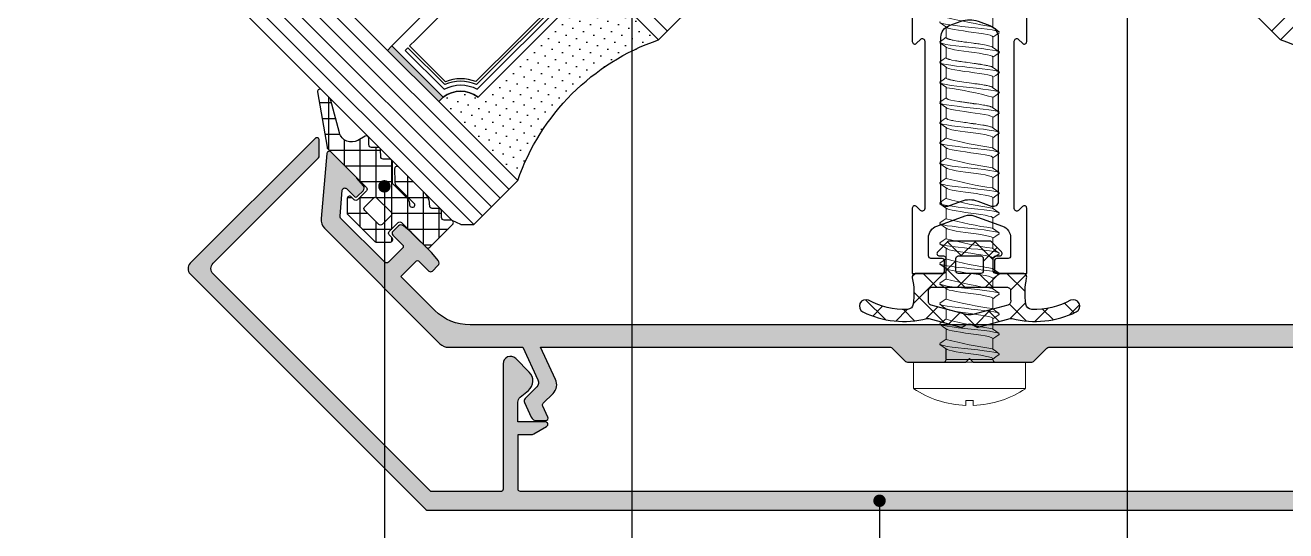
# Model space of a CAD drawing. Header units: millimetres. Extents: x 12 to 3612, y 18 to 315.
# Drawn here: x 3011.6 to 3112.9, y 79.2 to 119.8 of the extents above; entities that cross this region are included whole.
import ezdxf

# ---------------------------------------------------------------- set-up
doc = ezdxf.new("R2010")
doc.units = ezdxf.units.MM
doc.linetypes.add('SLD-Katı', pattern=[0])
for name, color, linetype in [('Aksesuar', 7, 'Continuous'), ('ALUMINIUM', 30, 'Continuous'), ('Bütil', 50, 'Continuous')]:
    doc.layers.add(name, color=color, linetype=linetype)
doc.styles.get("Standard").update_dxf_attribs({"font": 'arial.ttf'})
doc.dimstyles.new('ISO-25', dxfattribs={"dimtxt": 2.5, "dimasz": 2.5, "dimexe": 1.25, "dimexo": 0.625, "dimtad": 1, "dimtxsty": 'Standard', "dimcen": 2.5, "dimadec": 0, "dimazin": 0, "dimtfac": 1, "dimtmove": 0, "dimatfit": 3, "dimfxl": 1, "dimarcsym": 0})

# ---------------------------------------------------------------- blocks, each defined once
blk = doc.blocks.new('A08002-A')
h = blk.add_hatch()
h.set_pattern_fill('ANSI37', color=35, scale=0.5, angle=180, style=0)
h.set_pattern_definition([(225, (-5079.2934, 1630.7551), (1.122532, -1.122532), []), (315, (-5079.2934, 1630.7551), (1.122532, 1.122532), [])])
h.paths.add_polyline_path([(-377.96, 679.58, -0.081287), (-378.04, 681.68, -0.366686), (-377.56, 682.12, -0.136254), (-374.44, 681.38, 0.983815), (-373.99, 682.32, 0.17681), (-379.13, 682.85, -0.127767), (-379.29, 682.85), (-381.86, 683.54, 0.244698), (-382.04, 683.5), (-382.11, 683.45, -0.36397), (-383.01, 683.45), (-383.08, 683.5, 0.244698), (-383.26, 683.54), (-385.83, 682.85, -0.127767), (-385.98, 682.85, 0.17681), (-391.13, 682.32, 0.983815), (-390.68, 681.38, -0.136254), (-387.56, 682.12, -0.366686), (-387.08, 681.68, -0.081287), (-387.15, 679.58, 0.47338), (-386.86, 679.22), (-384.66, 679.22, -0.414214), (-384.46, 679.02), (-384.46, 678.02, -0.414214), (-384.66, 677.82), (-384.98, 677.82, 0.668179), (-385.12, 677.48), (-384.32, 676.68, 0.198912), (-384.18, 676.62), (-380.94, 676.62, 0.198912), (-380.8, 676.68), (-380, 677.48, 0.668179), (-380.14, 677.82), (-380.46, 677.82, -0.414214), (-380.66, 678.02), (-380.66, 679.02, -0.414214), (-380.46, 679.22), (-378.26, 679.22, 0.47338)])
h.paths.add_polyline_path([(-385.64, 681.77), (-382.82, 682.52, -0.131652), (-382.3, 682.52), (-379.47, 681.77, -0.356459), (-379.25, 681.46, 0.025161), (-379.26, 680.63, -0.425964), (-379.56, 680.32), (-385.56, 680.32, -0.425964), (-385.86, 680.63, 0.025161), (-385.87, 681.46, -0.356459)], flags=16)
h.paths.add_polyline_path([(-381.46, 679.02), (-381.46, 678.02, -0.414214), (-381.66, 677.82), (-383.46, 677.82, -0.414214), (-383.66, 678.02), (-383.66, 679.02, -0.414214), (-383.46, 679.22), (-381.66, 679.22, -0.414214)], flags=16)
at = {"color": 35}
for points in [[(-377.96, 679.58, -0.081287), (-378.04, 681.68, -0.366686), (-377.56, 682.12, -0.136254), (-374.44, 681.38, 0.983815), (-373.99, 682.32, 0.17681), (-379.13, 682.85, -0.127767), (-379.29, 682.85), (-381.86, 683.54, 0.244698), (-382.04, 683.5), (-382.11, 683.45, -0.36397), (-383.01, 683.45), (-383.08, 683.5, 0.244698), (-383.26, 683.54), (-385.83, 682.85, -0.127767), (-385.98, 682.85, 0.17681), (-391.13, 682.32, 0.983815), (-390.68, 681.38, -0.136254), (-387.56, 682.12, -0.366686), (-387.08, 681.68, -0.081287), (-387.15, 679.58, 0.47338), (-386.86, 679.22), (-384.66, 679.22, -0.414214), (-384.46, 679.02), (-384.46, 678.02, -0.414214), (-384.66, 677.82), (-384.98, 677.82, 0.668179), (-385.12, 677.48), (-384.32, 676.68, 0.198912), (-384.18, 676.62), (-380.94, 676.62, 0.198912), (-380.8, 676.68), (-380, 677.48, 0.668179), (-380.14, 677.82), (-380.46, 677.82, -0.414214), (-380.66, 678.02), (-380.66, 679.02, -0.414214), (-380.46, 679.22), (-378.26, 679.22, 0.47338)], [(-385.64, 681.77), (-382.82, 682.52, -0.131652), (-382.3, 682.52), (-379.47, 681.77, -0.356459), (-379.25, 681.46, 0.025161), (-379.26, 680.63, -0.425964), (-379.56, 680.32), (-385.56, 680.32, -0.425964), (-385.86, 680.63, 0.025161), (-385.87, 681.46, -0.356459)], [(-381.46, 679.02), (-381.46, 678.02, -0.414214), (-381.66, 677.82), (-383.46, 677.82, -0.414214), (-383.66, 678.02), (-383.66, 679.02, -0.414214), (-383.46, 679.22), (-381.66, 679.22, -0.414214)]]:
    blk.add_lwpolyline(points, format="xyb", close=True, dxfattribs=at)
at = {"color": 31}
for points in [[(-378.96, 660.54), (-378.96, 674.01, -0.668178), (-378.62, 674.15), (-378.3, 673.84, 0.668179), (-377.96, 673.98), (-377.96, 679.22), (-379.18, 679.22), (-380.36, 679.22, 0.414213), (-380.56, 679.02), (-380.56, 678.22, 0.414214), (-380.36, 678.02), (-379.46, 678.02, -0.414213), (-379.26, 677.82), (-379.26, 676.36, -0.315299), (-379.92, 675.42), (-382.22, 674.59, -0.176326), (-382.9, 674.59), (-385.2, 675.42, -0.315299), (-385.86, 676.36), (-385.86, 677.82, -0.414213), (-385.66, 678.02), (-384.76, 678.02, 0.414214), (-384.56, 678.22), (-384.56, 679.02, 0.414213), (-384.76, 679.22), (-385.94, 679.22), (-387.16, 679.22), (-387.16, 673.98, 0.668179), (-386.82, 673.84), (-386.5, 674.15, -0.668178), (-386.16, 674.01), (-386.16, 660.54, -0.668178), (-386.5, 660.4), (-386.82, 660.72, 0.668179), (-387.16, 660.58), (-387.16, 654.94, 0.687281), (-386.81, 654.81), (-385.81, 655.92, 0.185339), (-385.76, 656.05), (-385.76, 656.82, 0.414213), (-385.96, 657.02), (-386.16, 657.02, -0.414214), (-386.36, 657.22), (-386.36, 658.02, -0.414214), (-386.16, 658.22), (-384.93, 658.22, -0.221695), (-384.78, 658.15), (-384.44, 657.74, -0.198913), (-384.39, 657.6), (-384.66, 654.57, 0.339454), (-384, 653.55), (-383.24, 653.27, 0.176327), (-381.88, 653.27), (-381.12, 653.55, 0.339454), (-380.46, 654.57), (-380.73, 657.6, -0.198913), (-380.68, 657.74), (-380.34, 658.15, -0.221695), (-380.19, 658.22), (-378.96, 658.22, -0.414214), (-378.76, 658.02), (-378.76, 657.22, -0.414214), (-378.96, 657.02), (-379.16, 657.02, 0.414213), (-379.36, 656.82), (-379.36, 656.05, 0.185339), (-379.31, 655.92), (-378.31, 654.81, 0.687281), (-377.96, 654.94), (-377.96, 660.58, 0.668179), (-378.3, 660.72), (-378.62, 660.4, -0.668178)], [(-384.86, 660.23), (-384.86, 673.45, -0.520567), (-384.32, 673.83), (-383.24, 673.43, 0.176327), (-381.88, 673.43), (-380.8, 673.83, -0.520567), (-380.26, 673.45), (-380.26, 660.23, -0.315299), (-380.92, 659.29), (-381.88, 658.94, -0.176327), (-383.24, 658.94), (-384.2, 659.29, -0.315299)], [(-383.86, 654.5), (-383.6, 657.42, -0.493145), (-383.34, 657.59), (-382.9, 657.43, 0.176327), (-382.22, 657.43), (-381.78, 657.59, -0.493145), (-381.52, 657.42), (-381.26, 654.5, -0.339454), (-381.39, 654.3), (-382.22, 654, -0.176327), (-382.9, 654), (-383.73, 654.3, -0.339454)]]:
    blk.add_lwpolyline(points, format="xyb", close=True, dxfattribs=at)
blk = doc.blocks.new('CAM (28 mm) - A')
blk.add_hatch(color=2).paths.add_polyline_path([(-2035.01, 2821.74), (-2034.51, 2821.74), (-2034.51, 2827.56), (-2035.01, 2827.56), (-2035.01, 2827.56), (-2035.01, 2827.56), (-2035.01, 2821.74)])
at = {"layer": 'Aksesuar'}
h = blk.add_hatch(dxfattribs=at)
h.set_pattern_fill('DOTS', color=143, scale=0.5, angle=360)
h.set_pattern_definition([(360, (-5614.5057, 2692.7942), (0.396875, -0.79375), [0, -0.79375])])
h.paths.add_polyline_path([(-2035.01, 2812.76, -0.22997), (-2019.01, 2812.76), (-2019.01, 2817.76), (-2019.01, 2817.76), (-2019.01, 2821.74), (-2019.51, 2821.74, 0.339505), (-2021.49, 2819.76), (-2032.53, 2819.76, 0.339506), (-2034.51, 2821.74), (-2035.01, 2821.74), (-2035.01, 2818.98), (-2035.01, 2817.76)])
at = {"layer": 'Aksesuar', "color": 143}
for p, q in [((-2040.01, 2862.76), (-2040.01, 2812.76)), ((-2039.01, 2862.76), (-2039.01, 2812.76)), ((-2038.01, 2862.76), (-2038.01, 2812.76)), ((-2037.01, 2862.76), (-2037.01, 2812.76)), ((-2036.01, 2862.76), (-2036.01, 2812.76)), ((-2018.01, 2862.76), (-2018.01, 2812.76))]:
    blk.add_line(p, q, dxfattribs=at)
for points in [[(-2035.01, 2827.56), (-2035.01, 2862.76), (-2041.01, 2862.76), (-2041.01, 2823.66), (-2041.01, 2814.25), (-2040.75, 2813.52), (-2040.75, 2813.5), (-2040.01, 2812.76), (-2035.01, 2812.76), (-2035.01, 2817.76), (-2035.01, 2821.74), (-2035.01, 2821.74), (-2035.01, 2827.56)], [(-2019.01, 2827.56), (-2019.01, 2862.76), (-2035.01, 2862.76), (-2035.01, 2827.56), (-2034.51, 2827.56), (-2032.81, 2827.56), (-2021.21, 2827.56), (-2019.51, 2827.56)], [(-2013.01, 2823.66), (-2013.01, 2862.76), (-2019.01, 2862.76), (-2019.01, 2827.56), (-2019.01, 2827.56), (-2019.01, 2821.74), (-2019.01, 2821.74), (-2019.01, 2817.76), (-2019.01, 2812.76), (-2014.01, 2812.76), (-2013.26, 2813.5), (-2013.26, 2813.52), (-2013.01, 2814.25)]]:
    blk.add_lwpolyline(points, close=True, dxfattribs=at)
for points in [[(-2034.51, 2827.56), (-2034.51, 2821.74, -0.339506), (-2032.53, 2819.76), (-2021.49, 2819.76, -0.339506), (-2019.51, 2821.74), (-2019.51, 2822.03), (-2019.51, 2827.56), (-2021.21, 2827.56), (-2032.81, 2827.56)], [(-2033.71, 2826.56), (-2034.01, 2826.56), (-2034.01, 2822.14, -0.253025), (-2032.12, 2820.26), (-2021.89, 2820.26, -0.253025), (-2020.01, 2822.14), (-2020.01, 2826.56), (-2020.31, 2826.56), (-2020.31, 2822.36, 0.214531), (-2022.11, 2820.56), (-2031.91, 2820.56, 0.214531), (-2033.71, 2822.36)], [(-2033.51, 2826.56), (-2032.81, 2826.56), (-2021.21, 2826.56), (-2020.51, 2826.56), (-2020.51, 2822.49, 0.192571), (-2022.24, 2820.76), (-2031.77, 2820.76, 0.192571), (-2033.51, 2822.49)]]:
    blk.add_lwpolyline(points, format="xyb", close=True, dxfattribs=at)
at = {"layer": 'Aksesuar', "color": 143, "elevation": 0}
blk.add_lwpolyline([(-2019.01, 2812.76), (-2019.01, 2821.74), (-2019.51, 2821.74, 0.339505), (-2021.49, 2819.76), (-2032.53, 2819.76, 0.339506), (-2034.51, 2821.74), (-2035.01, 2821.74), (-2035.01, 2812.76, -0.22997)], format="xyb", close=True, dxfattribs=at)
at = {"layer": 'Bütil'}
blk.add_lwpolyline([(-2035.01, 2821.74), (-2035.01, 2827.56), (-2034.51, 2827.56), (-2034.51, 2821.74)], close=True, dxfattribs=at)
blk = doc.blocks.new('50MN125')
blk.add_hatch(color=252).paths.add_polyline_path([(3077.73, 377.33, -0.198912), (3078.9, 380.16), (3135.69, 436.95, -0.198912), (3138.52, 438.13), (3142.39, 438.13), (3142.39, 436.43, -0.414214), (3142.19, 436.23), (3141.09, 436.23, 0.414213), (3140.89, 436.03), (3140.89, 435.4, 0.388879), (3141.16, 435.1), (3141.97, 435.03, 0.021808), (3141.99, 435.03), (3144.29, 435.03, 0.021808), (3144.31, 435.03), (3145.12, 435.1, 0.388879), (3145.39, 435.4), (3145.39, 436.03, 0.414214), (3145.19, 436.23), (3144.09, 436.23, -0.414214), (3143.89, 436.43), (3143.89, 438.03, -0.414213), (3144.09, 438.23), (3149.12, 438.23, -0.221695), (3149.27, 438.15), (3150.61, 436.55, -0.63707), (3150.46, 436.23), (3149.59, 436.23, 0.414214), (3149.39, 436.03), (3149.39, 435.4, 0.388879), (3149.66, 435.1), (3150.47, 435.03, 0.021808), (3150.49, 435.03), (3153.43, 435.03, 0.63707), (3153.58, 435.35), (3150.21, 439.37, 0.221695), (3149.45, 439.73), (3136.33, 439.73, 0.198913), (3135.63, 439.43), (3131.42, 435.23), (3128.7, 436.22, -0.315299), (3128.37, 436.69), (3128.37, 437.99, 0.315299), (3128.17, 438.27), (3126.97, 438.71, 0.291473), (3126.44, 438.59), (3125.95, 438.1, 0.548619), (3126.03, 437.77), (3126.94, 437.44, -0.315299), (3127.07, 437.25), (3127.07, 436.13, 0.315299), (3127.73, 435.19), (3130.41, 434.21), (3110.52, 414.33, -0.198913), (3110.38, 414.27), (3108.85, 414.27, 0.198912), (3108.71, 414.21), (3105.39, 410.89), (3105.39, 410.47), (3104.96, 410.47), (3101.64, 407.14, 0.198912), (3101.58, 407), (3101.58, 405.47, -0.198913), (3101.52, 405.33), (3081.64, 385.45), (3080.66, 388.13, 0.315299), (3079.73, 388.78), (3078.6, 388.78, -0.3153), (3078.41, 388.91), (3078.08, 389.83, 0.548619), (3077.75, 389.9), (3077.26, 389.41, 0.291473), (3077.15, 388.89), (3077.58, 387.68, 0.315299), (3077.87, 387.48), (3079.16, 387.48, -0.315299), (3079.63, 387.15), (3080.63, 384.43), (3076.42, 380.23, 0.198912), (3076.13, 379.52), (3076.13, 366.41, 0.221695), (3076.49, 365.64), (3080.5, 362.28, 0.63707), (3080.83, 362.43), (3080.83, 365.36, 0.021808), (3080.83, 365.38), (3080.76, 366.19, 0.388879), (3080.46, 366.46), (3079.83, 366.46, 0.414214), (3079.63, 366.26), (3079.63, 365.39, -0.637071), (3079.3, 365.24), (3077.7, 366.58, -0.221695), (3077.63, 366.74), (3077.63, 371.76, -0.414213), (3077.83, 371.96), (3079.43, 371.96, -0.414214), (3079.63, 371.76), (3079.63, 370.66, 0.414214), (3079.83, 370.46), (3080.46, 370.46, 0.388879), (3080.76, 370.74), (3080.83, 371.55, 0.021808), (3080.83, 371.56), (3080.83, 373.86, 0.021808), (3080.83, 373.88), (3080.76, 374.69, 0.388879), (3080.46, 374.96), (3079.83, 374.96, 0.414213), (3079.63, 374.76), (3079.63, 373.66, -0.414214), (3079.43, 373.46), (3077.73, 373.46)])
at = {"layer": 'ALUMINIUM', "color": 252, "flags": 128}
blk.add_lwpolyline([(3078.9, 380.16), (3135.69, 436.95, -0.198912), (3138.52, 438.13), (3142.39, 438.13), (3142.39, 436.43, -0.414214), (3142.19, 436.23), (3141.09, 436.23, 0.414213), (3140.89, 436.03), (3140.89, 435.4, 0.388878), (3141.16, 435.1), (3141.97, 435.03, 0.021812), (3141.99, 435.03), (3144.29, 435.03, 0.021812), (3144.31, 435.03), (3145.12, 435.1, 0.388878), (3145.39, 435.4), (3145.39, 436.03, 0.414214), (3145.19, 436.23), (3144.09, 436.23, -0.414214), (3143.89, 436.43), (3143.89, 438.03, -0.414213), (3144.09, 438.23), (3149.12, 438.23, -0.221695), (3149.27, 438.15), (3150.61, 436.55, -0.637071), (3150.46, 436.23), (3149.59, 436.23, 0.414214), (3149.39, 436.03), (3149.39, 435.4, 0.388878), (3149.66, 435.1), (3150.47, 435.03, 0.021812), (3150.49, 435.03), (3153.43, 435.03, 0.63707), (3153.58, 435.35), (3150.21, 439.37, 0.221695), (3149.45, 439.73), (3136.33, 439.73, 0.198913), (3135.63, 439.43), (3131.42, 435.23), (3128.7, 436.22, -0.315299), (3128.37, 436.69), (3128.37, 437.99, 0.3153), (3128.17, 438.27), (3126.97, 438.71, 0.291472), (3126.44, 438.59), (3125.95, 438.1, 0.548619), (3126.03, 437.77), (3126.94, 437.44, -0.3153), (3127.07, 437.25), (3127.07, 436.13, 0.315299), (3127.73, 435.19), (3130.41, 434.21), (3110.52, 414.33, -0.198913), (3110.38, 414.27), (3108.85, 414.27, 0.198911), (3108.71, 414.21), (3105.39, 410.89), (3105.39, 410.47), (3104.96, 410.47), (3101.64, 407.14, 0.198911), (3101.58, 407), (3101.58, 405.47, -0.198913), (3101.52, 405.33), (3081.64, 385.45)], format="xyb", dxfattribs=at)
blk = doc.blocks.new('50MN126')
blk.add_hatch(color=252).paths.add_polyline_path([(3085.15, 296.69), (3085.15, 298.22, 0.440011), (3084.06, 299.21), (3083.2, 299.14, -0.221695), (3082.8, 299.28), (3081.67, 300.41), (3083.23, 301.97, 0.767326), (3083.04, 302.3), (3081.88, 301.99, 0.131651), (3081.79, 301.94), (3080.97, 301.12), (3077.86, 304.23, -0.414211), (3077.86, 304.51), (3128.91, 355.56, -0.414211), (3129.19, 355.56), (3132.3, 352.45), (3131.48, 351.63, 0.131651), (3131.43, 351.54), (3131.12, 350.38, 0.767326), (3131.46, 350.19), (3133.01, 351.75), (3134.14, 350.62, -0.221695), (3134.28, 350.22), (3134.21, 349.36, 0.440011), (3135.2, 348.27), (3136.74, 348.27, 0.668179), (3137.16, 349.29), (3130.04, 356.41, -0.414214), (3130.04, 356.7), (3133.95, 360.6, -0.198912), (3134.09, 360.66), (3158.76, 360.66, -0.414214), (3159.36, 360.06), (3159.36, 348.06, 0.198912), (3159.42, 347.92), (3160.32, 347.02, 0.668179), (3160.66, 347.16), (3160.66, 361.36, 0.414214), (3160.06, 361.96), (3133.27, 361.96, 0.198912), (3133.12, 361.9), (3071.52, 300.3, 0.198912), (3071.46, 300.16), (3071.46, 273.36, 0.414214), (3072.06, 272.76), (3086.26, 272.76, 0.668179), (3086.4, 273.1), (3085.5, 274, 0.198912), (3085.36, 274.06), (3073.36, 274.06, -0.414214), (3072.76, 274.66), (3072.76, 299.33, -0.198912), (3072.82, 299.48), (3076.73, 303.38, -0.414214), (3077.01, 303.38), (3084.13, 296.26, 0.668179)])
at = {"layer": 'ALUMINIUM', "color": 252, "flags": 128}
blk.add_lwpolyline([(3077.86, 304.51), (3128.91, 355.56, -0.414211), (3129.19, 355.56), (3132.3, 352.45), (3131.48, 351.63, 0.131651), (3131.43, 351.54), (3131.12, 350.38, 0.767326), (3131.46, 350.19), (3133.01, 351.75), (3134.14, 350.62, -0.221695), (3134.28, 350.22), (3134.21, 349.36, 0.440011), (3135.2, 348.27), (3136.74, 348.27, 0.668179), (3137.16, 349.29), (3130.04, 356.41, -0.414214), (3130.04, 356.7), (3133.95, 360.6, -0.198912), (3134.09, 360.66), (3158.76, 360.66, -0.414214), (3159.36, 360.06), (3159.36, 348.06, 0.198912), (3159.42, 347.92), (3160.32, 347.02, 0.668179), (3160.66, 347.16), (3160.66, 361.36, 0.414214), (3160.06, 361.96), (3133.27, 361.96, 0.198912), (3133.12, 361.9), (3071.52, 300.3, 0.198912)], format="xyb", dxfattribs=at)
blk = doc.blocks.new('F02009')
h = blk.add_hatch()
h.set_pattern_fill('ANSI37', color=35, scale=0.4, angle=270, style=0)
h.set_pattern_definition([(225, (-5080.0764, -10530.2714), (-0.89802561, 0.89802561), []), (135, (-5080.0764, -10530.2714), (0.89802561, 0.89802561), [])])
h.paths.add_polyline_path([(-2250.13, 2744.6, 0.668179), (-2250.47, 2744.74), (-2250.85, 2744.36, -0.414214), (-2251.14, 2744.36), (-2251.52, 2744.74, 0.414214), (-2251.8, 2744.74), (-2252.21, 2744.34, -0.427607), (-2252.49, 2744.35, 0.210768), (-2253.53, 2744.8), (-2256.45, 2744.8, 0.668179), (-2256.59, 2744.46), (-2255.87, 2743.75, 0.198912), (-2255.52, 2743.6), (-2253.53, 2743.6, -1.650385), (-2253.69, 2743.29, 0.245393), (-2254.1, 2743.5), (-2255.8, 2743.5, -0.198912), (-2255.94, 2743.56), (-2257.12, 2744.74, 0.414214), (-2257.41, 2744.74), (-2257.79, 2744.36, -0.414214), (-2258.07, 2744.36), (-2258.46, 2744.74, 0.414214), (-2258.74, 2744.74), (-2259.12, 2744.36, -0.414214), (-2259.4, 2744.36), (-2259.79, 2744.74, 0.57735), (-2260.12, 2744.65), (-2260.3, 2743.99, -0.493145), (-2261.77, 2743.38), (-2264.18, 2744.78, 0.131652), (-2264.28, 2744.8), (-2265.22, 2744.8, 0.700208), (-2265.35, 2744.45), (-2261.66, 2741.85, 0.176327), (-2261.53, 2741.8), (-2257.13, 2741.8, -0.414214), (-2256.93, 2741.6), (-2256.93, 2740.6, -0.414214), (-2257.13, 2740.4), (-2257.45, 2740.4, 0.668179), (-2257.59, 2740.06), (-2256.79, 2739.26, 0.198912), (-2256.65, 2739.2), (-2253.61, 2739.2, 0.198912), (-2253.47, 2739.26), (-2252.67, 2740.06, 0.668179), (-2252.81, 2740.4), (-2253.13, 2740.4, -0.414214), (-2253.33, 2740.6), (-2253.33, 2741.6, -0.414214), (-2253.13, 2741.8), (-2250.33, 2741.8, 0.414214), (-2250.13, 2742)])
h.paths.add_polyline_path([(-2255.93, 2741.8), (-2254.33, 2741.8, -0.414214), (-2254.13, 2741.6), (-2254.13, 2740.6, -0.414214), (-2254.33, 2740.4), (-2255.93, 2740.4, -0.414214), (-2256.13, 2740.6), (-2256.13, 2741.6, -0.414214)], flags=16)
at = {"color": 35}
for points in [[(-2250.13, 2744.6, 0.668179), (-2250.47, 2744.74), (-2250.85, 2744.36, -0.414214), (-2251.14, 2744.36), (-2251.52, 2744.74, 0.414214), (-2251.8, 2744.74), (-2252.21, 2744.34, -0.427607), (-2252.49, 2744.35, 0.210768), (-2253.53, 2744.8), (-2256.45, 2744.8, 0.668179), (-2256.59, 2744.46), (-2255.87, 2743.75, 0.198912), (-2255.52, 2743.6), (-2253.53, 2743.6, -1.650385), (-2253.69, 2743.29, 0.245393), (-2254.1, 2743.5), (-2255.8, 2743.5, -0.198912), (-2255.94, 2743.56), (-2257.12, 2744.74, 0.414214), (-2257.41, 2744.74), (-2257.79, 2744.36, -0.414214), (-2258.07, 2744.36), (-2258.46, 2744.74, 0.414214), (-2258.74, 2744.74), (-2259.12, 2744.36, -0.414214), (-2259.4, 2744.36), (-2259.79, 2744.74, 0.57735), (-2260.12, 2744.65), (-2260.3, 2743.99, -0.493145), (-2261.77, 2743.38), (-2264.18, 2744.78, 0.131652), (-2264.28, 2744.8), (-2265.22, 2744.8, 0.700208), (-2265.35, 2744.45), (-2261.66, 2741.85, 0.176327), (-2261.53, 2741.8), (-2257.13, 2741.8, -0.414214), (-2256.93, 2741.6), (-2256.93, 2740.6, -0.414214), (-2257.13, 2740.4), (-2257.45, 2740.4, 0.668179), (-2257.59, 2740.06), (-2256.79, 2739.26, 0.198912), (-2256.65, 2739.2), (-2253.61, 2739.2, 0.198912), (-2253.47, 2739.26), (-2252.67, 2740.06, 0.668179), (-2252.81, 2740.4), (-2253.13, 2740.4, -0.414214), (-2253.33, 2740.6), (-2253.33, 2741.6, -0.414214), (-2253.13, 2741.8), (-2250.33, 2741.8, 0.414214), (-2250.13, 2742)], [(-2255.93, 2741.8), (-2254.33, 2741.8, -0.414214), (-2254.13, 2741.6), (-2254.13, 2740.6, -0.414214), (-2254.33, 2740.4), (-2255.93, 2740.4, -0.414214), (-2256.13, 2740.6), (-2256.13, 2741.6, -0.414214)]]:
    blk.add_lwpolyline(points, format="xyb", close=True, dxfattribs=at)
blk = doc.blocks.new('V2 48 50')
at = {"color": 0, "linetype": 'SLD-Katı', "lineweight": 15}
for p, q in [((-45.56, 102.3), (-45.56, 101.45)), ((-41.81, 100.62), (-41.81, 101.47)), ((-45.56, 100.68), (-45.56, 99.84)), ((-41.81, 99), (-41.81, 99.85)), ((-45.56, 99.07), (-45.56, 98.22)), ((-45.56, 97.45), (-45.56, 96.6)), ((-41.81, 97.39), (-41.81, 98.23)), ((-41.81, 95.77), (-41.81, 96.62)), ((-45.56, 95.83), (-45.56, 94.98)), ((-41.81, 94.15), (-41.81, 95)), ((-45.56, 94.21), (-45.56, 93.37)), ((-41.81, 92.53), (-41.81, 93.38)), ((-45.56, 92.6), (-45.56, 91.75)), ((-41.81, 90.92), (-41.81, 91.76)), ((-45.56, 90.98), (-45.56, 90.13)), ((-45.56, 89.36), (-45.56, 88.51)), ((-41.81, 89.3), (-41.81, 90.15)), ((-41.81, 87.68), (-41.81, 88.53)), ((-45.56, 87.74), (-45.56, 86.9)), ((-41.81, 86.06), (-41.81, 86.91)), ((-45.56, 86.13), (-45.56, 85.28)), ((-41.81, 84.45), (-41.81, 85.29)), ((-45.56, 84.51), (-45.56, 83.66)), ((-41.81, 82.83), (-41.81, 83.68)), ((-45.56, 82.89), (-45.56, 82.04)), ((-45.56, 81.27), (-45.56, 80.43)), ((-41.81, 81.21), (-41.81, 82.06)), ((-41.81, 79.59), (-41.81, 80.44)), ((-45.56, 79.66), (-45.56, 78.81)), ((-45.56, 78.04), (-45.56, 77.19)), ((-41.81, 77.98), (-41.81, 78.82)), ((-41.81, 76.36), (-41.81, 77.21)), ((-45.56, 76.42), (-45.56, 75.57)), ((-48.18, 74.52), (-48.18, 72.4)), ((-48.18, 74.52), (-39.19, 74.52)), ((-45.56, 74.75), (-41.81, 74.75)), ((-39.19, 72.4), (-39.19, 74.52)), ((-48.18, 72.4), (-39.19, 72.4)), ((-46.23, 71.44), (-46.22, 71.45)), ((-43.98, 71.05), (-43.99, 71.45)), ((-43.38, 71.45), (-43.39, 71.05)), ((-41.15, 71.45), (-41.15, 71.44))]:
    blk.add_line(p, q, dxfattribs=at)
at = {"color": 0}
for p, q in [((-41.81, 74.75), (-41.81, 75.59)), ((-45.56, 74.75), (-45.56, 74.78))]:
    blk.add_line(p, q, dxfattribs=at)
at = {"color": 0, "linetype": 'SLD-Katı', "lineweight": 15, "flags": 128}
for points in [[(-41.33, 101.9), (-41.29, 101.88), (-41.33, 101.82), (-41.48, 101.76), (-41.75, 101.7), (-42.11, 101.65), (-42.56, 101.59), (-43.06, 101.53), (-43.59, 101.47), (-44.13, 101.41), (-44.64, 101.36), (-45.11, 101.3), (-45.51, 101.24), (-45.81, 101.18), (-46, 101.12), (-46.08, 101.07), (-46.05, 101.02)], [(-45.53, 101.48), (-45.79, 101.29), (-46.06, 101.09)], [(-41.84, 101.45), (-41.96, 101.39), (-42.17, 101.33), (-42.45, 101.27), (-42.8, 101.21), (-43.19, 101.16), (-43.61, 101.1), (-44.03, 101.04), (-44.43, 100.98), (-44.8, 100.93), (-45.11, 100.87), (-45.35, 100.81), (-45.5, 100.75), (-45.56, 100.69), (-45.56, 100.68)], [(-41.84, 101.45), (-41.58, 101.63), (-41.31, 101.83)], [(-46.06, 101.02), (-45.79, 100.83), (-45.56, 100.66)], [(-41.81, 100.62), (-41.81, 100.6), (-41.82, 100.59), (-41.85, 100.57), (-41.89, 100.55), (-41.92, 100.53), (-41.96, 100.52), (-41.99, 100.51), (-42.03, 100.49), (-42.05, 100.49), (-42.05, 100.49), (-42.05, 100.49), (-42.05, 100.49), (-42.05, 100.49), (-42.05, 100.49), (-42.05, 100.49), (-42.05, 100.49), (-42.05, 100.49), (-42.06, 100.49), (-42.06, 100.49), (-42.06, 100.49), (-42.07, 100.48), (-42.08, 100.48), (-42.11, 100.47), (-42.17, 100.46), (-42.3, 100.43), (-42.37, 100.42), (-42.47, 100.4), (-42.61, 100.37), (-42.74, 100.35), (-42.85, 100.34), (-42.98, 100.32), (-43.08, 100.3), (-43.18, 100.29), (-43.28, 100.27), (-43.38, 100.26), (-43.48, 100.25), (-43.63, 100.22), (-43.83, 100.2), (-44, 100.17), (-44.09, 100.16), (-44.21, 100.14), (-44.35, 100.12), (-44.47, 100.11), (-44.58, 100.09), (-44.71, 100.07), (-44.88, 100.04), (-45.01, 100.02), (-45.1, 100), (-45.22, 99.97), (-45.33, 99.94), (-45.42, 99.91), (-45.47, 99.89), (-45.51, 99.87), (-45.53, 99.86)], [(-41.31, 100.28), (-41.57, 100.48), (-41.81, 100.65)], [(-41.33, 100.28), (-41.29, 100.26), (-41.33, 100.2), (-41.5, 100.14), (-41.77, 100.08), (-42.14, 100.02), (-42.59, 99.97), (-43.09, 99.91), (-43.63, 99.85), (-44.17, 99.79), (-44.68, 99.74), (-45.14, 99.68), (-45.53, 99.62), (-45.82, 99.56), (-46.01, 99.5), (-46.09, 99.44), (-46.05, 99.4)], [(-45.53, 99.86), (-45.8, 99.67), (-46.06, 99.48)], [(-46.06, 99.4), (-45.79, 99.21), (-45.56, 99.04)], [(-41.84, 99.83), (-41.84, 99.83), (-41.97, 99.77), (-42.19, 99.71), (-42.48, 99.65), (-42.83, 99.59), (-43.22, 99.54), (-43.64, 99.48), (-44.06, 99.42), (-44.46, 99.36), (-44.82, 99.3), (-45.13, 99.24), (-45.36, 99.19), (-45.51, 99.13), (-45.56, 99.07), (-45.56, 99.07)], [(-41.84, 99.83), (-41.58, 100.02), (-41.31, 100.21)], [(-41.33, 98.67), (-41.29, 98.63), (-41.34, 98.58), (-41.51, 98.52), (-41.8, 98.46), (-42.17, 98.4), (-42.63, 98.34), (-43.13, 98.29), (-43.67, 98.23), (-44.21, 98.17), (-44.71, 98.11), (-45.17, 98.05), (-45.56, 98), (-45.84, 97.94), (-46.02, 97.88), (-46.09, 97.82), (-46.05, 97.78)], [(-41.81, 99), (-41.81, 98.99), (-41.82, 98.98), (-41.83, 98.97), (-41.84, 98.95), (-41.87, 98.94), (-41.91, 98.92), (-41.94, 98.91), (-41.97, 98.89), (-42.01, 98.88), (-42.02, 98.88), (-42.03, 98.88), (-42.03, 98.88), (-42.03, 98.88), (-42.03, 98.88), (-42.03, 98.88), (-42.03, 98.88), (-42.03, 98.88), (-42.03, 98.88), (-42.03, 98.88), (-42.03, 98.88), (-42.03, 98.88), (-42.03, 98.88), (-42.04, 98.87), (-42.05, 98.87), (-42.08, 98.86), (-42.13, 98.85), (-42.26, 98.82), (-42.57, 98.76), (-42.66, 98.75), (-42.74, 98.74), (-42.81, 98.72), (-42.88, 98.71), (-42.93, 98.71), (-42.93, 98.71), (-42.93, 98.71), (-42.93, 98.71), (-42.93, 98.71), (-42.93, 98.71), (-42.93, 98.71), (-42.93, 98.71), (-42.93, 98.71), (-42.93, 98.71), (-42.93, 98.71), (-42.94, 98.7), (-42.95, 98.7), (-42.98, 98.7), (-43.02, 98.69), (-43.12, 98.68), (-43.32, 98.65), (-43.42, 98.64), (-43.56, 98.62), (-43.74, 98.59), (-43.91, 98.57), (-44.05, 98.55), (-44.16, 98.53), (-44.25, 98.52), (-44.33, 98.51), (-44.39, 98.5), (-44.45, 98.49), (-44.52, 98.48), (-44.54, 98.48), (-44.54, 98.48), (-44.55, 98.48), (-44.55, 98.48), (-44.55, 98.48), (-44.56, 98.48), (-44.57, 98.47), (-44.65, 98.46), (-44.75, 98.44), (-44.9, 98.42), (-44.97, 98.41), (-45.03, 98.39), (-45.09, 98.38), (-45.14, 98.37), (-45.18, 98.36), (-45.28, 98.34), (-45.35, 98.32), (-45.4, 98.3), (-45.45, 98.29), (-45.49, 98.27), (-45.53, 98.25), (-45.53, 98.24)], [(-41.84, 98.21), (-41.58, 98.4), (-41.31, 98.59)], [(-41.31, 98.67), (-41.57, 98.86), (-41.81, 99.03)], [(-45.53, 98.24), (-45.8, 98.05), (-46.06, 97.86)], [(-46.06, 97.78), (-45.79, 97.59), (-45.56, 97.43)], [(-41.84, 98.21), (-41.85, 98.2), (-41.99, 98.14), (-42.21, 98.09), (-42.5, 98.03), (-42.86, 97.97), (-43.25, 97.91), (-43.67, 97.86), (-44.09, 97.8), (-44.49, 97.74), (-44.85, 97.68), (-45.15, 97.62), (-45.37, 97.57), (-45.52, 97.51), (-45.56, 97.45), (-45.56, 97.45)], [(-41.81, 97.39), (-41.81, 97.37), (-41.82, 97.36), (-41.83, 97.35), (-41.83, 97.35), (-41.84, 97.34), (-41.88, 97.32), (-41.94, 97.29), (-42.01, 97.27), (-42.06, 97.25), (-42.11, 97.24), (-42.17, 97.22), (-42.25, 97.21), (-42.32, 97.19), (-42.37, 97.18), (-42.44, 97.17), (-42.52, 97.15), (-42.69, 97.13), (-42.89, 97.09), (-43.07, 97.07), (-43.22, 97.05), (-43.42, 97.02), (-43.66, 96.99), (-43.85, 96.96), (-44.01, 96.94), (-44.11, 96.92), (-44.2, 96.91), (-44.3, 96.9), (-44.4, 96.88), (-44.48, 96.87), (-44.65, 96.84), (-44.87, 96.81), (-44.96, 96.79), (-45.03, 96.78), (-45.08, 96.77), (-45.11, 96.76), (-45.18, 96.74), (-45.27, 96.72), (-45.33, 96.71), (-45.37, 96.7), (-45.43, 96.68), (-45.48, 96.66), (-45.51, 96.64), (-45.53, 96.63), (-45.53, 96.62)], [(-41.31, 97.05), (-41.57, 97.24), (-41.81, 97.41)], [(-41.32, 97.05), (-41.29, 97.01), (-41.35, 96.95), (-41.53, 96.9), (-41.82, 96.84), (-42.2, 96.78), (-42.66, 96.72), (-43.17, 96.67), (-43.71, 96.61), (-44.24, 96.55), (-44.75, 96.49), (-45.2, 96.43), (-45.58, 96.37), (-45.86, 96.32), (-46.03, 96.26), (-46.09, 96.2), (-46.04, 96.17)], [(-45.53, 96.62), (-45.8, 96.43), (-46.06, 96.24)], [(-41.84, 96.6), (-41.57, 96.79), (-41.31, 96.98)], [(-41.32, 95.43), (-41.29, 95.39), (-41.36, 95.33), (-41.55, 95.27), (-41.84, 95.22), (-42.23, 95.16), (-42.7, 95.1), (-43.21, 95.04), (-43.75, 94.98), (-44.28, 94.93), (-44.78, 94.87), (-45.23, 94.81), (-45.6, 94.75), (-45.88, 94.7), (-46.04, 94.64), (-46.08, 94.58), (-46.04, 94.55)], [(-46.06, 96.17), (-45.79, 95.98), (-45.56, 95.81)], [(-41.81, 95.77), (-41.85, 95.72), (-41.97, 95.66), (-42.19, 95.6), (-42.47, 95.55), (-42.82, 95.49), (-42.82, 95.49), (-42.82, 95.49), (-42.82, 95.49), (-42.82, 95.49), (-42.82, 95.49), (-42.83, 95.49), (-42.83, 95.49), (-42.84, 95.48), (-42.87, 95.48), (-42.95, 95.47), (-43.06, 95.45), (-43.21, 95.43), (-43.27, 95.42), (-43.35, 95.41), (-43.43, 95.4), (-43.52, 95.39), (-43.62, 95.37), (-43.74, 95.36), (-43.84, 95.34), (-43.92, 95.33), (-44, 95.32), (-44.04, 95.31), (-44.04, 95.31), (-44.04, 95.31), (-44.04, 95.31), (-44.04, 95.31), (-44.04, 95.31), (-44.04, 95.31), (-44.04, 95.31), (-44.05, 95.31), (-44.05, 95.31), (-44.05, 95.31), (-44.06, 95.31), (-44.07, 95.31), (-44.09, 95.31), (-44.15, 95.3), (-44.25, 95.29), (-44.44, 95.26), (-44.8, 95.2), (-44.92, 95.18), (-45.01, 95.16), (-45.07, 95.15), (-45.11, 95.14), (-45.18, 95.13), (-45.24, 95.11), (-45.29, 95.1), (-45.35, 95.09), (-45.37, 95.08), (-45.41, 95.07), (-45.45, 95.05), (-45.5, 95.03), (-45.53, 95.01), (-45.53, 95.01)], [(-41.84, 94.98), (-41.57, 95.17), (-41.31, 95.36)], [(-41.31, 95.43), (-41.57, 95.62), (-41.81, 95.79)], [(-45.53, 95.01), (-45.8, 94.82), (-46.06, 94.62)], [(-46.06, 94.55), (-45.8, 94.36), (-45.56, 94.19)], [(-41.85, 94.98), (-41.86, 94.96), (-42.01, 94.9), (-42.24, 94.84), (-42.55, 94.79), (-42.91, 94.73), (-43.31, 94.67), (-43.73, 94.61), (-44.15, 94.55), (-44.54, 94.5), (-44.9, 94.44), (-45.19, 94.38), (-45.4, 94.32), (-45.53, 94.26), (-45.56, 94.21)], [(-41.32, 93.81), (-41.29, 93.77), (-41.37, 93.71), (-41.57, 93.65), (-41.87, 93.6), (-42.27, 93.54), (-42.74, 93.48), (-43.25, 93.42), (-43.79, 93.36), (-44.32, 93.3), (-44.82, 93.25), (-45.26, 93.19), (-45.63, 93.13), (-45.89, 93.07), (-46.05, 93.02), (-46.08, 92.96), (-46.04, 92.93)], [(-45.53, 93.39), (-45.77, 93.22), (-46.06, 93.01)], [(-41.85, 93.36), (-41.87, 93.34), (-42.03, 93.28), (-42.26, 93.22), (-42.58, 93.16), (-42.94, 93.11), (-43.34, 93.05), (-43.77, 92.99), (-44.18, 92.93), (-44.57, 92.88), (-44.92, 92.82), (-45.21, 92.76), (-45.41, 92.7), (-45.53, 92.64), (-45.56, 92.6)], [(-41.81, 94.15), (-41.81, 94.14), (-41.81, 94.13), (-41.82, 94.13), (-41.83, 94.11), (-41.83, 94.11), (-41.83, 94.11), (-41.83, 94.11), (-41.83, 94.11), (-41.83, 94.11), (-41.83, 94.11), (-41.83, 94.11), (-41.83, 94.11), (-41.83, 94.11), (-41.83, 94.11), (-41.83, 94.11), (-41.84, 94.11), (-41.84, 94.11), (-41.84, 94.11), (-41.84, 94.1), (-41.85, 94.09), (-41.88, 94.08), (-41.95, 94.05), (-42.05, 94.02), (-42.15, 93.99), (-42.24, 93.97), (-42.34, 93.95), (-42.43, 93.94), (-42.59, 93.91), (-42.76, 93.88), (-43.15, 93.82), (-43.27, 93.81), (-43.41, 93.79), (-43.56, 93.76), (-43.69, 93.75), (-43.79, 93.73), (-43.88, 93.72), (-43.96, 93.71), (-43.98, 93.71), (-43.98, 93.71), (-43.98, 93.71), (-43.99, 93.71), (-43.99, 93.71), (-43.99, 93.71), (-43.99, 93.71), (-43.99, 93.71), (-43.99, 93.71), (-43.99, 93.71), (-43.99, 93.71), (-43.99, 93.71), (-43.99, 93.7), (-43.99, 93.7), (-44, 93.7), (-44.01, 93.7), (-44.04, 93.7), (-44.09, 93.69), (-44.19, 93.68), (-44.39, 93.65), (-44.76, 93.59), (-44.85, 93.58), (-44.92, 93.56), (-44.98, 93.55), (-45.04, 93.54), (-45.07, 93.53), (-45.07, 93.53), (-45.07, 93.53), (-45.07, 93.53), (-45.07, 93.53), (-45.07, 93.53), (-45.07, 93.53), (-45.07, 93.53), (-45.07, 93.53), (-45.07, 93.53), (-45.08, 93.53), (-45.08, 93.53), (-45.09, 93.53), (-45.11, 93.53), (-45.14, 93.52), (-45.2, 93.5), (-45.32, 93.48), (-45.37, 93.46), (-45.42, 93.44), (-45.48, 93.42), (-45.52, 93.4), (-45.53, 93.39)], [(-41.84, 93.36), (-41.57, 93.55), (-41.31, 93.74)], [(-41.31, 93.81), (-41.57, 94), (-41.81, 94.18)], [(-46.06, 92.93), (-45.8, 92.74), (-45.56, 92.57)], [(-41.31, 92.2), (-41.57, 92.39), (-41.81, 92.56)], [(-41.32, 92.2), (-41.29, 92.15), (-41.38, 92.09), (-41.59, 92.03), (-41.9, 91.97), (-42.3, 91.92), (-42.77, 91.86), (-43.29, 91.8), (-43.83, 91.74), (-44.36, 91.68), (-44.85, 91.63), (-45.29, 91.57), (-45.65, 91.51), (-45.91, 91.45), (-46.05, 91.39), (-46.08, 91.34), (-46.05, 91.31)], [(-45.53, 91.77), (-45.8, 91.58), (-46.06, 91.39)], [(-46.06, 91.32), (-45.8, 91.12), (-45.56, 90.96)], [(-41.85, 91.74), (-41.88, 91.72), (-42.04, 91.66), (-42.28, 91.6), (-42.6, 91.54), (-42.97, 91.48), (-43.37, 91.43), (-43.8, 91.37), (-44.21, 91.31), (-44.6, 91.25), (-44.94, 91.19), (-45.22, 91.14), (-45.42, 91.08), (-45.54, 91.02), (-45.56, 90.98)], [(-41.84, 91.74), (-41.57, 91.94), (-41.31, 92.13)], [(-41.32, 90.58), (-41.29, 90.53), (-41.38, 90.47), (-41.59, 90.41), (-41.9, 90.36), (-42.3, 90.3), (-42.77, 90.24), (-43.29, 90.18), (-43.83, 90.12), (-44.36, 90.07), (-44.85, 90.01), (-45.29, 89.95), (-45.65, 89.89), (-45.91, 89.83), (-46.05, 89.78), (-46.08, 89.72), (-46.05, 89.7)], [(-41.84, 90.13), (-41.57, 90.32), (-41.31, 90.51)], [(-41.31, 90.58), (-41.57, 90.77), (-41.81, 90.94)], [(-45.53, 90.16), (-45.8, 89.96), (-46.06, 89.77)], [(-46.06, 89.7), (-45.8, 89.51), (-45.56, 89.34)], [(-41.85, 90.13), (-41.88, 90.1), (-42.04, 90.04), (-42.28, 89.98), (-42.6, 89.92), (-42.97, 89.87), (-43.37, 89.81), (-43.8, 89.75), (-44.21, 89.69), (-44.6, 89.64), (-44.94, 89.58), (-45.22, 89.52), (-45.42, 89.46), (-45.54, 89.4), (-45.56, 89.36)], [(-41.31, 88.96), (-41.57, 89.15), (-41.81, 89.32)], [(-41.32, 88.96), (-41.29, 88.91), (-41.38, 88.85), (-41.59, 88.8), (-41.9, 88.74), (-42.3, 88.68), (-42.77, 88.62), (-43.29, 88.57), (-43.83, 88.51), (-44.36, 88.45), (-44.85, 88.39), (-45.29, 88.33), (-45.65, 88.28), (-45.91, 88.22), (-46.05, 88.16), (-46.08, 88.1), (-46.05, 88.08)], [(-45.53, 88.54), (-45.8, 88.35), (-46.06, 88.15)], [(-41.85, 88.51), (-41.88, 88.48), (-42.04, 88.42), (-42.28, 88.37), (-42.6, 88.31), (-42.97, 88.25), (-43.37, 88.19), (-43.8, 88.13), (-44.21, 88.08), (-44.6, 88.02), (-44.94, 87.96), (-45.22, 87.9), (-45.42, 87.84), (-45.54, 87.79), (-45.56, 87.74)], [(-41.84, 88.51), (-41.57, 88.7), (-41.31, 88.89)], [(-41.32, 87.34), (-41.29, 87.29), (-41.38, 87.24), (-41.59, 87.18), (-41.9, 87.12), (-42.3, 87.06), (-42.77, 87), (-43.29, 86.95), (-43.83, 86.89), (-44.36, 86.83), (-44.85, 86.77), (-45.29, 86.71), (-45.65, 86.66), (-45.91, 86.6), (-46.05, 86.54), (-46.08, 86.48), (-46.05, 86.46)], [(-46.06, 88.08), (-45.8, 87.89), (-45.56, 87.72)], [(-41.84, 86.89), (-41.57, 87.08), (-41.31, 87.27)], [(-41.31, 87.34), (-41.57, 87.54), (-41.81, 87.71)], [(-45.53, 86.92), (-45.8, 86.73), (-46.06, 86.54)], [(-46.06, 86.46), (-45.8, 86.27), (-45.56, 86.1)], [(-41.85, 86.89), (-41.88, 86.86), (-42.04, 86.8), (-42.28, 86.75), (-42.6, 86.69), (-42.97, 86.63), (-43.37, 86.57), (-43.8, 86.52), (-44.21, 86.46), (-44.6, 86.4), (-44.94, 86.34), (-45.22, 86.28), (-45.42, 86.23), (-45.54, 86.17), (-45.56, 86.13)], [(-41.32, 85.73), (-41.29, 85.68), (-41.38, 85.62), (-41.59, 85.56), (-41.9, 85.5), (-42.3, 85.45), (-42.77, 85.39), (-43.29, 85.33), (-43.83, 85.27), (-44.36, 85.21), (-44.85, 85.16), (-45.29, 85.1), (-45.65, 85.04), (-45.91, 84.98), (-46.05, 84.92), (-46.08, 84.87), (-46.05, 84.84)], [(-45.53, 85.3), (-45.8, 85.11), (-46.06, 84.92)], [(-41.85, 85.27), (-41.88, 85.25), (-42.04, 85.19), (-42.28, 85.13), (-42.6, 85.07), (-42.97, 85.01), (-43.37, 84.96), (-43.8, 84.9), (-44.21, 84.84), (-44.6, 84.78), (-44.94, 84.72), (-45.22, 84.67), (-45.42, 84.61), (-45.54, 84.55), (-45.56, 84.51)], [(-41.84, 85.27), (-41.57, 85.46), (-41.31, 85.66)], [(-41.31, 85.73), (-41.57, 85.92), (-41.81, 86.09)], [(-41.32, 84.11), (-41.29, 84.06), (-41.38, 84), (-41.59, 83.94), (-41.9, 83.89), (-42.3, 83.83), (-42.77, 83.77), (-43.29, 83.71), (-43.83, 83.65), (-44.36, 83.6), (-44.85, 83.54), (-45.29, 83.48), (-45.65, 83.42), (-45.91, 83.36), (-46.05, 83.31), (-46.08, 83.25), (-46.05, 83.23)], [(-46.06, 84.84), (-45.8, 84.65), (-45.56, 84.49)], [(-41.31, 84.11), (-41.57, 84.3), (-41.81, 84.47)], [(-45.53, 83.69), (-45.8, 83.49), (-46.06, 83.3)], [(-46.06, 83.23), (-45.8, 83.04), (-45.56, 82.87)], [(-41.85, 83.66), (-41.88, 83.63), (-42.04, 83.57), (-42.28, 83.51), (-42.6, 83.45), (-42.97, 83.4), (-43.37, 83.34), (-43.8, 83.28), (-44.21, 83.22), (-44.6, 83.17), (-44.94, 83.11), (-45.22, 83.05), (-45.42, 82.99), (-45.54, 82.93), (-45.56, 82.87)], [(-41.84, 83.66), (-41.57, 83.85), (-41.31, 84.04)], [(-41.32, 82.49), (-41.29, 82.44), (-41.38, 82.38), (-41.59, 82.33), (-41.9, 82.27), (-42.3, 82.21), (-42.77, 82.15), (-43.29, 82.1), (-43.83, 82.04), (-44.36, 81.98), (-44.85, 81.92), (-45.29, 81.86), (-45.65, 81.81), (-45.91, 81.75), (-46.05, 81.69), (-46.08, 81.63), (-46.05, 81.61)], [(-41.84, 82.04), (-41.57, 82.23), (-41.31, 82.42)], [(-41.31, 82.49), (-41.57, 82.68), (-41.81, 82.85)], [(-45.53, 82.07), (-45.8, 81.88), (-46.06, 81.68)], [(-46.06, 81.61), (-45.8, 81.42), (-45.56, 81.25)], [(-41.85, 82.04), (-41.88, 82.01), (-42.04, 81.95), (-42.28, 81.9), (-42.6, 81.84), (-42.97, 81.78), (-43.37, 81.72), (-43.8, 81.66), (-44.21, 81.61), (-44.6, 81.55), (-44.94, 81.49), (-45.22, 81.43), (-45.42, 81.37), (-45.54, 81.32), (-45.56, 81.25)], [(-41.31, 80.87), (-41.57, 81.07), (-41.81, 81.24)], [(-41.32, 80.87), (-41.29, 80.82), (-41.38, 80.77), (-41.59, 80.71), (-41.9, 80.65), (-42.3, 80.59), (-42.77, 80.53), (-43.29, 80.48), (-43.83, 80.42), (-44.36, 80.36), (-44.85, 80.3), (-45.29, 80.24), (-45.65, 80.19), (-45.91, 80.13), (-46.05, 80.07), (-46.08, 80.01), (-46.05, 79.99)], [(-45.53, 80.45), (-45.8, 80.26), (-46.06, 80.07)], [(-41.85, 80.42), (-41.88, 80.39), (-42.04, 80.33), (-42.28, 80.28), (-42.6, 80.22), (-42.97, 80.16), (-43.37, 80.1), (-43.8, 80.05), (-44.21, 79.99), (-44.6, 79.93), (-44.94, 79.87), (-45.22, 79.81), (-45.42, 79.76), (-45.54, 79.7), (-45.56, 79.63)], [(-41.84, 80.42), (-41.57, 80.61), (-41.31, 80.8)], [(-41.32, 79.26), (-41.29, 79.21), (-41.38, 79.15), (-41.59, 79.09), (-41.9, 79.03), (-42.3, 78.98), (-42.77, 78.92), (-43.29, 78.86), (-43.83, 78.8), (-44.36, 78.74), (-44.85, 78.69), (-45.29, 78.63), (-45.65, 78.57), (-45.91, 78.51), (-46.05, 78.45), (-46.08, 78.4), (-46.05, 78.37)], [(-46.06, 79.99), (-45.8, 79.8), (-45.56, 79.63)], [(-41.84, 78.8), (-41.57, 78.99), (-41.31, 79.19)], [(-41.31, 79.26), (-41.57, 79.45), (-41.81, 79.62)], [(-45.53, 78.83), (-45.8, 78.64), (-46.06, 78.45)], [(-46.06, 78.37), (-45.8, 78.18), (-45.56, 78.02)], [(-41.85, 78.8), (-41.88, 78.78), (-42.04, 78.72), (-42.28, 78.66), (-42.6, 78.6), (-42.97, 78.54), (-43.37, 78.49), (-43.8, 78.43), (-44.21, 78.37), (-44.6, 78.31), (-44.94, 78.25), (-45.22, 78.2), (-45.42, 78.14), (-45.54, 78.08), (-45.56, 78.01)], [(-41.32, 77.64), (-41.29, 77.59), (-41.38, 77.53), (-41.59, 77.47), (-41.9, 77.42), (-42.3, 77.36), (-42.77, 77.3), (-43.29, 77.24), (-43.83, 77.18), (-44.36, 77.13), (-44.85, 77.07), (-45.29, 77.01), (-45.65, 76.95), (-45.91, 76.89), (-46.05, 76.84), (-46.08, 76.78), (-46.05, 76.76)], [(-45.53, 77.22), (-45.8, 77.02), (-46.06, 76.83)], [(-41.85, 77.19), (-41.88, 77.16), (-42.04, 77.1), (-42.28, 77.04), (-42.6, 76.98), (-42.97, 76.93), (-43.37, 76.87), (-43.8, 76.81), (-44.21, 76.75), (-44.6, 76.7), (-44.94, 76.64), (-45.22, 76.58), (-45.42, 76.52), (-45.54, 76.46), (-45.56, 76.4)], [(-41.84, 77.19), (-41.57, 77.38), (-41.31, 77.57)], [(-41.31, 77.64), (-41.57, 77.83), (-41.81, 78)], [(-41.32, 76.02), (-41.29, 75.97), (-41.38, 75.91), (-41.59, 75.86), (-41.9, 75.8), (-42.3, 75.74), (-42.77, 75.68), (-43.29, 75.63), (-43.83, 75.57), (-44.36, 75.51), (-44.85, 75.45), (-45.29, 75.39), (-45.65, 75.33), (-45.91, 75.28), (-46.05, 75.22), (-46.08, 75.16), (-46.05, 75.14)], [(-46.06, 76.76), (-45.8, 76.57), (-45.56, 76.4)], [(-41.31, 76.02), (-41.57, 76.21), (-41.81, 76.38)], [(-45.53, 75.6), (-45.8, 75.41), (-46.06, 75.21)], [(-46.06, 75.14), (-45.8, 74.95), (-45.56, 74.78)], [(-41.85, 75.57), (-41.88, 75.54), (-42.04, 75.48), (-42.28, 75.43), (-42.6, 75.37), (-42.97, 75.31), (-43.37, 75.25), (-43.8, 75.19), (-44.21, 75.14), (-44.6, 75.08), (-44.94, 75.02), (-45.22, 74.96), (-45.42, 74.9), (-45.54, 74.85), (-45.56, 74.78)], [(-41.84, 75.57), (-41.57, 75.76), (-41.31, 75.95)]]:
    blk.add_lwpolyline(points, dxfattribs=at)
at = {"color": 0, "linetype": 'SLD-Katı', "lineweight": 15}
for centre, radius, start, end in [((-60.65, 184.91), 84.79, 280.2716, 282.8385), ((-37.95, 68.22), 28.64, 97.8104, 105.4043), ((-49.82, 122.19), 30.72, 278.0149, 285.1058), ((-49.82, 120.58), 30.72, 278.0149, 285.1058), ((-49.82, 118.96), 30.72, 278.0149, 285.1058), ((-49.82, 117.34), 30.72, 278.0149, 285.1058), ((-49.82, 115.72), 30.72, 278.0149, 285.1058), ((-49.82, 114.11), 30.72, 278.0149, 285.1058), ((-49.82, 112.49), 30.72, 278.0149, 285.1058), ((-49.82, 110.87), 30.72, 278.0149, 285.1058), ((-49.82, 109.25), 30.72, 278.0149, 285.1058), ((-49.82, 107.64), 30.72, 278.0149, 285.1058), ((-49.82, 106.02), 30.72, 278.0149, 285.1058), ((-45.79, 74.75), 0.225, 270, 0), ((-41.58, 74.75), 0.225, 180, 270), ((-43.69, 79.12), 8.09, 236.251, 251.7076), ((-43.69, 79.12), 8.09, 288.2924, 303.749), ((-43.69, 79.12), 8.08, 251.7106, 267.8944), ((-43.69, 81.21), 9.77, 268.2145, 271.7855), ((-43.69, 79.12), 8.08, 272.1056, 288.2894)]:
    blk.add_arc(centre, radius, start, end, dxfattribs=at)

msp = doc.modelspace()

# ---------------------------------------------------------------- block references
for name, p, rotation in [('50MN126', (5515.268, -1878.71), 135), ('50MN125', (5573.557, -1812.555), 135), ('CAM (28 mm) - A', (6479.047, -442.601), 45.00000000000001), ('A08002-A', (2704.913, 779.101), 180), ('F02009', (2696.277, -3427.987), 315)]:
    msp.add_blockref(name, p, dxfattribs=dict(rotation=rotation))
at = {"xscale": -1, "rotation": 315}
msp.add_blockref('CAM (28 mm) - A', (-304.102, -442.601), dxfattribs=at)
at = {"xscale": -1}
msp.add_blockref('V2 48 50', (3043.786, 18.217), dxfattribs=at)

# ---------------------------------------------------------------- leaders
at = {"color": 0, "ltscale": 0.5}
for points in [[(3060.335, 135.838), (3060.335, 70.935)], [(3100.137, 133.265), (3100.137, 70.935)], [(3040.434, 106.882), (3040.434, 70.935)], [(3080.236, 81.603), (3080.236, 70.935)]]:
    msp.add_leader(points, dimstyle='ISO-25', override={"dimscale": 2, "dimasz": 0.5, "dimclre": 140, "dimldrblk": 'Dot'}, dxfattribs=at)

doc.saveas('drawing.dxf')
